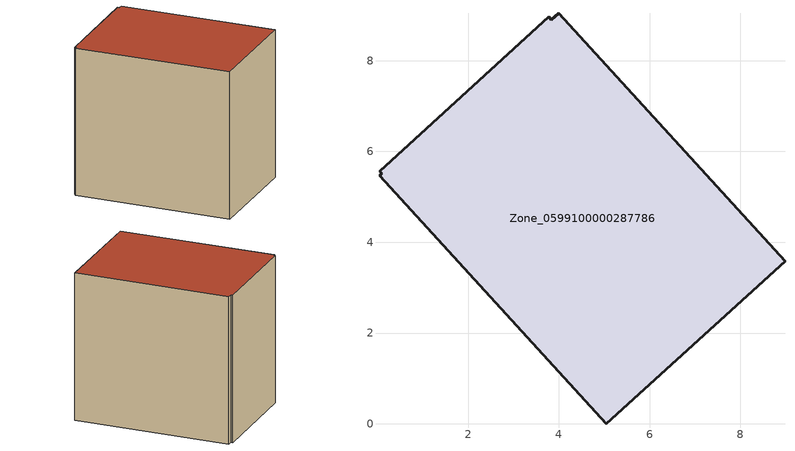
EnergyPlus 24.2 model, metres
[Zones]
Zone_0599100000287786
 floor ground (C_G): 4,9.05 8.98,3.58 5.04,0 0.05,5.47 0.1,5.52 0.05,5.57 3.78,8.96 3.84,8.9 z0
 wall outside (C_F): 3.78,8.96 0.05,5.57 0.1,5.52 0.05,5.47 5.04,0 8.98,3.58 4,9.05 3.84,8.9 3.78,8.96 z0:7.05
 roof outside (C_R): 8.98,3.58 4,9.05 3.84,8.9 3.78,8.96 0.05,5.57 0.1,5.52 0.05,5.47 5.04,0 z7.05
[BUILDING]
Pand.0599100000287786: North Axis=0; Terrain=City; Loads Convergence Tolerance Value=0.04; Temperature Convergence Tolerance Value=0.4; Solar Distribution=FullExterior; Maximum Number of Warmup Days=25; Minimum Number of Warmup Days=1
[Site:Location]
Rotterdam.The.Hague.AP_ZH_NLD Design_Conditions: Latitude=51.96; Longitude=4.45; Time Zone=1; Elevation=-4.5
[SITE:GROUNDTEMPERATURE:BUILDINGSURFACE]
18, 18, 18, 18, 18, 18, 18, 18, 18, 18, 18, 18
[MATERIAL] Thermal Absorptance=0.9; Solar Absorptance=0.7; Visible Absorptance=0.7
Name | Roughness | Thickness | Conductivity | Density | Specific Heat
G.TC.1946 | MediumSmooth | 0.15 | 1 | 540 | 1210
F.TC.1946 | Rough | 0.3 | 0.857143 | 1920 | 840
R.TC.1946 | MediumRough | 0.2 | 0.909091 | 1500 | 1000
[CONSTRUCTION]
C_G: G.TC.1946
C_F: F.TC.1946
C_R: R.TC.1946
[ZONE]
Zone_0599100000287786: Type=1; Multiplier=1; Ceiling Height=Autocalculate; Volume=Autocalculate; Floor Area=autocalculate; Part of Total Floor Area=Yes
[ZONEINFILTRATION:DESIGNFLOWRATE]
Infil_Zone_0599100000287786: Zone or ZoneList or Space or SpaceList=Zone_0599100000287786; Schedule=AlwaysOn; Design Flow Rate Calculation Method=Flow/Area; Flow Rate per Floor Area=0.003; Constant Term Coefficient=1; Temperature Term Coefficient=0; Velocity Term Coefficient=0; Velocity Squared Term Coefficient=0
[HVACTEMPLATE:ZONE:IDEALLOADSAIRSYSTEM]
Zone_0599100000287786: Maximum Heating Supply Air Temperature=50; Minimum Cooling Supply Air Temperature=13; Maximum Heating Supply Air Humidity Ratio=0.0156; Minimum Cooling Supply Air Humidity Ratio=0.0077; Heating Limit=NoLimit; Cooling Limit=NoLimit; Dehumidification Control Type=ConstantSensibleHeatRatio; Cooling Sensible Heat Ratio=0.7; Dehumidification Setpoint=60; Humidification Control Type=None; Humidification Setpoint=30; Outdoor Air Method=None; Outdoor Air Flow Rate per Person=0.00944; Outdoor Air Flow Rate per Zone Floor Area=0; Outdoor Air Flow Rate per Zone=0; Demand Controlled Ventilation Type=None; Outdoor Air Economizer Type=NoEconomizer; Heat Recovery Type=None; Sensible Heat Recovery Effectiveness=0.7; Latent Heat Recovery Effectiveness=0.65
[ZONECONTROL:THERMOSTAT]
ThermostatControl_Zone_0599100000287786: Zone or ZoneList=Zone_0599100000287786; Control Type Schedule=DualSetpointControlType; Control 1=Thermostat_Zone_0599100000287786; Temperature Difference Between Cutout And Setpoint=0
[THERMOSTATSETPOINT:DUALSETPOINT]
Thermostat_Zone_0599100000287786: Heating Setpoint Temperature Schedule=HeatingSetpoint_Zone_0599100000287786; Cooling Setpoint Temperature Schedule=CoolingSetpoint_Zone_0599100000287786
[SCHEDULE:COMPACT]
HeatingSetpoint_Zone_0599100000287786: Through: 12/31, For: AllDays, Until: 24:00, 21
CoolingSetpoint_Zone_0599100000287786: Through: 12/31, For: AllDays, Until: 24:00, 24
DualSetpointControlType: Through: 12/31, For: AllDays, Until: 24:00, 4
AlwaysOn: Through: 12/31, For: AllDays, Until: 24:00, 1
